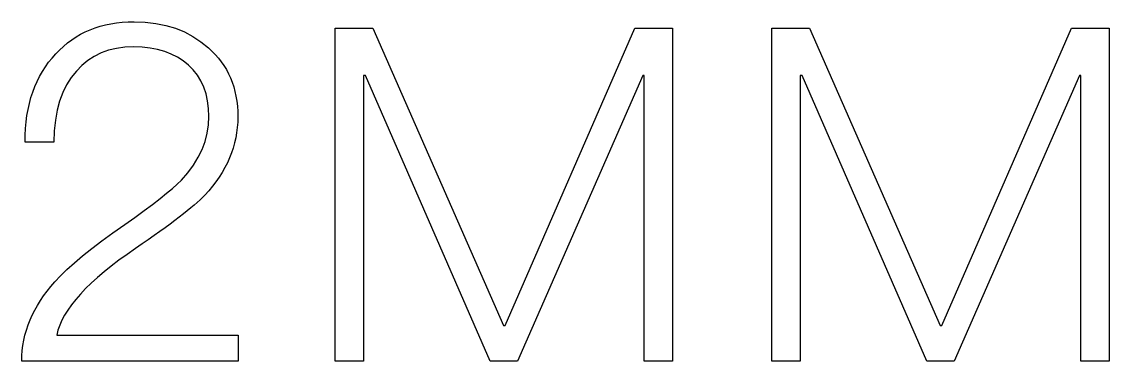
# Model space of a CAD drawing. Extents: x -100 to 100, y -100 to 100.
# Drawn here: x -32.78 to -22.09, y -55.67 to -52.33 of the extents above; entities that cross this region are included whole.
import ezdxf

# ---------------------------------------------------------------- set-up
doc = ezdxf.new("R2010")
doc.units = 0
doc.header["$MEASUREMENT"] = 0
doc.layers.get('0').update_dxf_attribs({"linetype": 'CONTINUOUS'})

msp = doc.modelspace()

# ---------------------------------------------------------------- linework, layer by layer
for points in [[(-31.674287, -52.328501), (-31.565583, -52.332515), (-31.565583, -52.332515), (-31.461895, -52.344551), (-31.461895, -52.344551), (-31.363223, -52.364614), (-31.363223, -52.364614), (-31.269565, -52.392705), (-31.269565, -52.392705), (-31.180925, -52.428818), (-31.180925, -52.428818), (-31.0973, -52.472959), (-31.0973, -52.472959), (-31.018689, -52.525127), (-31.018689, -52.525127), (-30.9451, -52.585317), (-30.9451, -52.585317), (-30.910112, -52.617529), (-30.910112, -52.617529), (-30.87738, -52.651104), (-30.87738, -52.651104), (-30.846909, -52.686035), (-30.846909, -52.686035), (-30.818694, -52.722329), (-30.818694, -52.722329), (-30.792734, -52.759985), (-30.792734, -52.759985), (-30.769036, -52.799004), (-30.769036, -52.799004), (-30.747593, -52.83939), (-30.747593, -52.83939), (-30.728408, -52.881123), (-30.728408, -52.881123), (-30.711475, -52.924229), (-30.711475, -52.924229), (-30.696807, -52.968691), (-30.696807, -52.968691), (-30.684392, -53.014521), (-30.684392, -53.014521), (-30.674233, -53.061704), (-30.674233, -53.061704), (-30.666335, -53.110254), (-30.666335, -53.110254), (-30.660693, -53.160166), (-30.660693, -53.160166), (-30.657307, -53.211436), (-30.657307, -53.211436), (-30.656177, -53.264072), (-30.656177, -53.264072), (-30.657451, -53.316523), (-30.657451, -53.316523), (-30.661267, -53.368398), (-30.661267, -53.368398), (-30.667625, -53.419707), (-30.667625, -53.419707), (-30.676528, -53.470444), (-30.676528, -53.470444), (-30.687974, -53.520605), (-30.687974, -53.520605), (-30.701965, -53.57019), (-30.701965, -53.57019), (-30.718499, -53.619204), (-30.718499, -53.619204), (-30.737578, -53.667646), (-30.737578, -53.667646), (-30.759202, -53.715513), (-30.759202, -53.715513), (-30.783367, -53.762803), (-30.783367, -53.762803), (-30.810076, -53.809526), (-30.810076, -53.809526), (-30.839331, -53.855674), (-30.839331, -53.855674), (-30.87113, -53.90125), (-30.87113, -53.90125), (-30.905471, -53.94625), (-30.905471, -53.94625), (-30.942358, -53.990674), (-30.942358, -53.990674), (-30.981787, -54.034526), (-30.981787, -54.034526), (-31.003252, -54.05646), (-31.003252, -54.05646), (-31.027507, -54.079819), (-31.027507, -54.079819), (-31.054556, -54.104614), (-31.054556, -54.104614), (-31.084404, -54.13084), (-31.084404, -54.13084), (-31.117043, -54.158501), (-31.117043, -54.158501), (-31.15248, -54.187598), (-31.15248, -54.187598), (-31.190708, -54.21812), (-31.190708, -54.21812), (-31.231731, -54.250078), (-31.231731, -54.250078), (-31.275552, -54.283472), (-31.275552, -54.283472), (-31.322163, -54.318296), (-31.322163, -54.318296), (-31.371572, -54.354556), (-31.371572, -54.354556), (-31.423774, -54.392246), (-31.423774, -54.392246), (-31.47877, -54.431377), (-31.47877, -54.431377), (-31.53656, -54.471934), (-31.53656, -54.471934), (-31.597148, -54.513926), (-31.597148, -54.513926), (-31.660527, -54.557349), (-31.660527, -54.557349), (-31.745247, -54.61604), (-31.745247, -54.61604), (-31.825129, -54.674009), (-31.825129, -54.674009), (-31.900171, -54.73126), (-31.900171, -54.73126), (-31.970378, -54.787798), (-31.970378, -54.787798), (-32.03575, -54.843623), (-32.03575, -54.843623), (-32.096282, -54.898726), (-32.096282, -54.898726), (-32.151978, -54.953115), (-32.151978, -54.953115), (-32.202839, -55.006787), (-32.202839, -55.006787), (-32.248862, -55.059741), (-32.248862, -55.059741), (-32.290049, -55.111982), (-32.290049, -55.111982), (-32.326396, -55.163501), (-32.326396, -55.163501), (-32.357908, -55.214307), (-32.357908, -55.214307), (-32.384585, -55.264399), (-32.384585, -55.264399), (-32.406423, -55.313774), (-32.406423, -55.313774), (-32.423423, -55.362432), (-32.423423, -55.362432), (-32.435588, -55.410371), (-32.435588, -55.410371), (-30.651587, -55.410371), (-30.651587, -55.410371), (-30.651587, -55.667188), (-30.651587, -55.667188), (-32.779536, -55.667188), (-32.779536, -55.667188), (-32.778267, -55.614697), (-32.778267, -55.614697), (-32.774453, -55.56271), (-32.774453, -55.56271), (-32.768093, -55.511226), (-32.768093, -55.511226), (-32.759189, -55.460239), (-32.759189, -55.460239), (-32.747742, -55.409761), (-32.747742, -55.409761), (-32.73375, -55.359775), (-32.73375, -55.359775), (-32.717217, -55.310298), (-32.717217, -55.310298), (-32.69814, -55.261318), (-32.69814, -55.261318), (-32.676514, -55.212842), (-32.676514, -55.212842), (-32.652349, -55.164868), (-32.652349, -55.164868), (-32.625637, -55.117393), (-32.625637, -55.117393), (-32.596387, -55.070425), (-32.596387, -55.070425), (-32.564587, -55.02395), (-32.564587, -55.02395), (-32.530244, -54.977983), (-32.530244, -54.977983), (-32.493359, -54.932515), (-32.493359, -54.932515), (-32.453928, -54.887549), (-32.453928, -54.887549), (-32.399036, -54.828579), (-32.399036, -54.828579), (-32.335264, -54.766304), (-32.335264, -54.766304), (-32.2626, -54.700737), (-32.2626, -54.700737), (-32.181055, -54.631875), (-32.181055, -54.631875), (-32.09062, -54.559717), (-32.09062, -54.559717), (-31.991304, -54.484258), (-31.991304, -54.484258), (-31.883098, -54.405508), (-31.883098, -54.405508), (-31.766008, -54.323462), (-31.766008, -54.323462), (-31.667051, -54.252446), (-31.667051, -54.252446), (-31.576548, -54.186167), (-31.576548, -54.186167), (-31.494497, -54.124609), (-31.494497, -54.124609), (-31.420906, -54.067788), (-31.420906, -54.067788), (-31.355769, -54.015688), (-31.355769, -54.015688), (-31.299084, -53.968325), (-31.299084, -53.968325), (-31.250859, -53.925684), (-31.250859, -53.925684), (-31.211089, -53.887778), (-31.211089, -53.887778), (-31.147673, -53.81376), (-31.147673, -53.81376), (-31.09271, -53.738447), (-31.09271, -53.738447), (-31.046208, -53.661841), (-31.046208, -53.661841), (-31.008154, -53.58395), (-31.008154, -53.58395), (-30.97856, -53.504766), (-30.97856, -53.504766), (-30.957419, -53.424297), (-30.957419, -53.424297), (-30.944734, -53.342534), (-30.944734, -53.342534), (-30.940508, -53.259482), (-30.940508, -53.259482), (-30.943662, -53.180371), (-30.943662, -53.180371), (-30.95312, -53.105845), (-30.95312, -53.105845), (-30.968887, -53.035913), (-30.968887, -53.035913), (-30.990957, -52.970557), (-30.990957, -52.970557), (-31.019333, -52.90979), (-31.019333, -52.90979), (-31.054016, -52.853608), (-31.054016, -52.853608), (-31.095005, -52.802017), (-31.095005, -52.802017), (-31.142297, -52.75501), (-31.142297, -52.75501), (-31.193823, -52.713091), (-31.193823, -52.713091), (-31.249788, -52.676758), (-31.249788, -52.676758), (-31.310193, -52.646016), (-31.310193, -52.646016), (-31.375046, -52.620864), (-31.375046, -52.620864), (-31.444341, -52.601299), (-31.444341, -52.601299), (-31.518076, -52.587324), (-31.518076, -52.587324), (-31.596255, -52.578945), (-31.596255, -52.578945), (-31.678877, -52.576152), (-31.678877, -52.576152), (-31.765942, -52.579878), (-31.765942, -52.579878), (-31.848279, -52.591055), (-31.848279, -52.591055), (-31.925884, -52.609688), (-31.925884, -52.609688), (-31.998762, -52.635767), (-31.998762, -52.635767), (-32.066907, -52.669307), (-32.066907, -52.669307), (-32.130322, -52.710293), (-32.130322, -52.710293), (-32.189011, -52.758735), (-32.189011, -52.758735), (-32.242969, -52.814629), (-32.242969, -52.814629), (-32.294563, -52.877686), (-32.294563, -52.877686), (-32.33928, -52.947627), (-32.33928, -52.947627), (-32.377112, -53.024443), (-32.377112, -53.024443), (-32.408069, -53.10814), (-32.408069, -53.10814), (-32.432144, -53.198716), (-32.432144, -53.198716), (-32.449343, -53.296172), (-32.449343, -53.296172), (-32.459658, -53.400503), (-32.459658, -53.400503), (-32.463101, -53.511719), (-32.463101, -53.511719), (-32.747439, -53.511719), (-32.747439, -53.511719), (-32.746255, -53.443843), (-32.746255, -53.443843), (-32.74271, -53.377788), (-32.74271, -53.377788), (-32.736797, -53.313564), (-32.736797, -53.313564), (-32.728523, -53.251172), (-32.728523, -53.251172), (-32.717881, -53.190601), (-32.717881, -53.190601), (-32.704875, -53.13186), (-32.704875, -53.13186), (-32.689504, -53.074946), (-32.689504, -53.074946), (-32.671768, -53.019854), (-32.671768, -53.019854), (-32.65167, -52.966597), (-32.65167, -52.966597), (-32.629207, -52.915161), (-32.629207, -52.915161), (-32.604377, -52.865557), (-32.604377, -52.865557), (-32.577183, -52.817778), (-32.577183, -52.817778), (-32.547622, -52.771831), (-32.547622, -52.771831), (-32.515701, -52.727705), (-32.515701, -52.727705), (-32.481409, -52.68541), (-32.481409, -52.68541), (-32.444756, -52.644937), (-32.444756, -52.644937), (-32.407891, -52.606621), (-32.407891, -52.606621), (-32.369517, -52.570776), (-32.369517, -52.570776), (-32.329639, -52.537402), (-32.329639, -52.537402), (-32.288257, -52.506494), (-32.288257, -52.506494), (-32.245369, -52.478066), (-32.245369, -52.478066), (-32.200977, -52.452109), (-32.200977, -52.452109), (-32.155078, -52.428623), (-32.155078, -52.428623), (-32.107678, -52.407607), (-32.107678, -52.407607), (-32.058772, -52.389067), (-32.058772, -52.389067), (-32.008357, -52.372998), (-32.008357, -52.372998), (-31.956443, -52.359404), (-31.956443, -52.359404), (-31.90302, -52.348276), (-31.90302, -52.348276), (-31.848096, -52.339624), (-31.848096, -52.339624), (-31.791665, -52.333442), (-31.791665, -52.333442), (-31.733728, -52.329736), (-31.733728, -52.329736), (-31.674287, -52.328501)], [(-29.699509, -52.39271), (-29.328037, -52.39271), (-29.328037, -52.39271), (-28.043928, -55.314063), (-28.043928, -55.314063), (-28.030166, -55.314063), (-28.030166, -55.314063), (-26.755227, -52.39271), (-26.755227, -52.39271), (-26.383755, -52.39271), (-26.383755, -52.39271), (-26.383755, -55.667188), (-26.383755, -55.667188), (-26.663506, -55.667188), (-26.663506, -55.667188), (-26.663506, -52.855898), (-26.663506, -52.855898), (-26.677268, -52.855898), (-26.677268, -52.855898), (-27.906338, -55.667188), (-27.906338, -55.667188), (-28.176929, -55.667188), (-28.176929, -55.667188), (-29.401418, -52.855898), (-29.401418, -52.855898), (-29.419758, -52.855898), (-29.419758, -52.855898), (-29.419758, -55.667188), (-29.419758, -55.667188), (-29.699509, -55.667188), (-29.699509, -55.667188), (-29.699509, -52.39271)], [(-25.408748, -52.39271), (-25.037275, -52.39271), (-25.037275, -52.39271), (-23.753164, -55.314063), (-23.753164, -55.314063), (-23.739407, -55.314063), (-23.739407, -55.314063), (-22.464468, -52.39271), (-22.464468, -52.39271), (-22.092996, -52.39271), (-22.092996, -52.39271), (-22.092996, -55.667188), (-22.092996, -55.667188), (-22.372747, -55.667188), (-22.372747, -55.667188), (-22.372747, -52.855898), (-22.372747, -52.855898), (-22.386504, -52.855898), (-22.386504, -52.855898), (-23.615574, -55.667188), (-23.615574, -55.667188), (-23.886165, -55.667188), (-23.886165, -55.667188), (-25.110657, -52.855898), (-25.110657, -52.855898), (-25.128997, -52.855898), (-25.128997, -52.855898), (-25.128997, -55.667188), (-25.128997, -55.667188), (-25.408748, -55.667188), (-25.408748, -55.667188), (-25.408748, -52.39271)]]:
    msp.add_lwpolyline(points)

doc.saveas('drawing.dxf')
